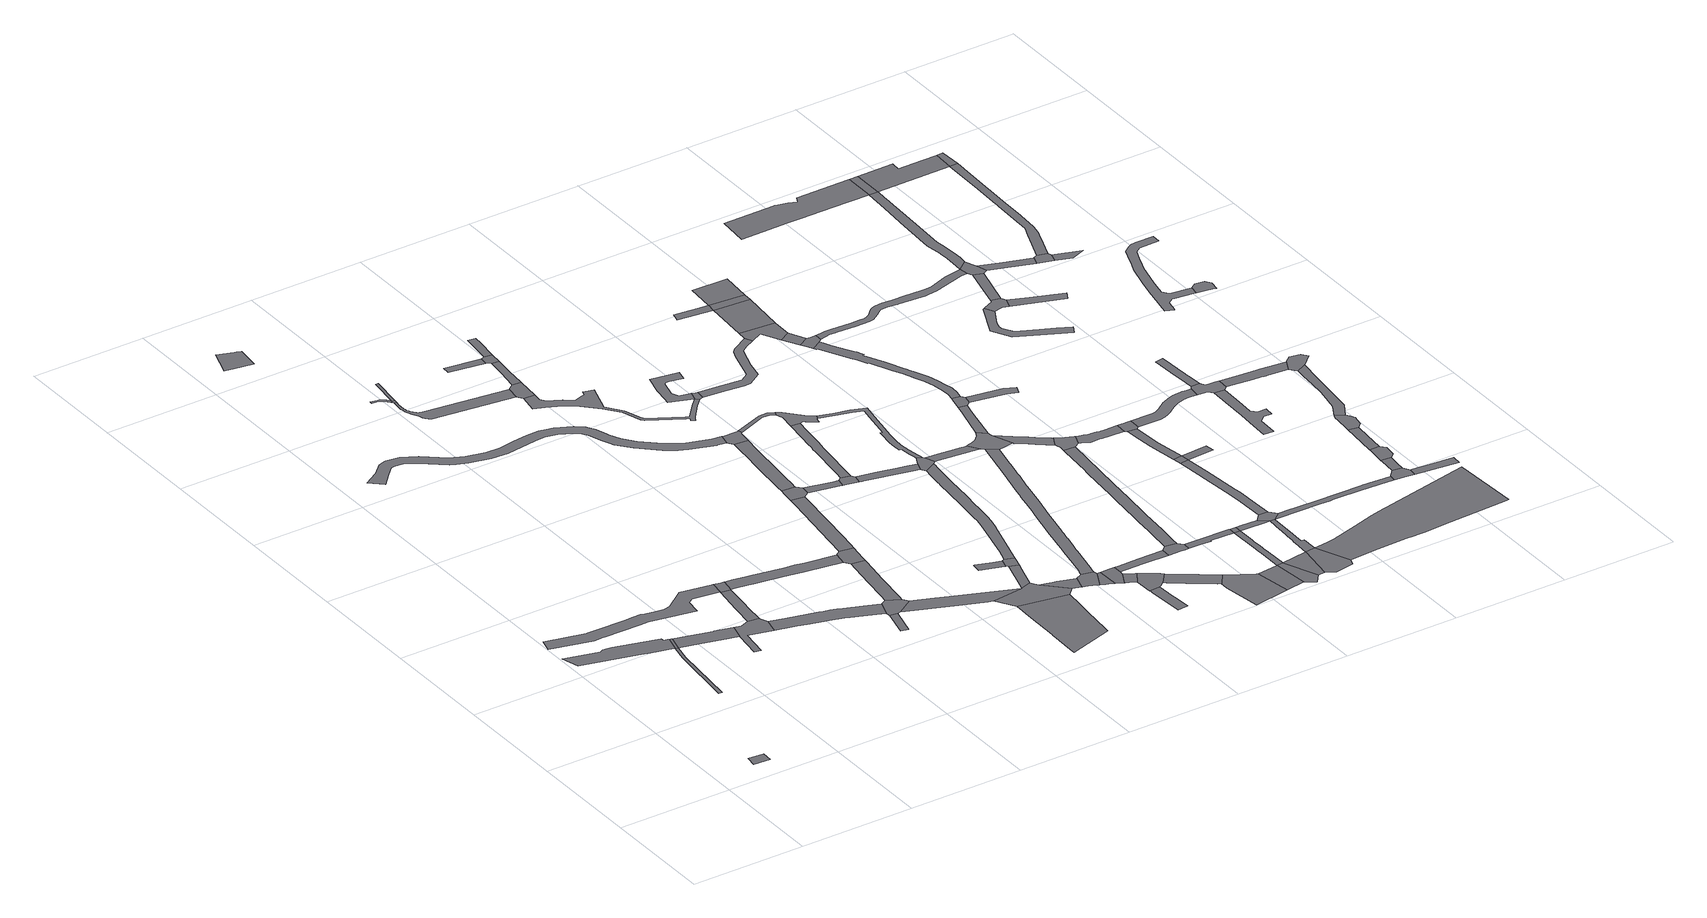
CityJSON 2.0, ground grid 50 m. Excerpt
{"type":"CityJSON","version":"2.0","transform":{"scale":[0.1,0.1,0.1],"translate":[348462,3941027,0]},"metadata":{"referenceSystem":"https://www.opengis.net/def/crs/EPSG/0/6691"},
"CityObjects":{
"road1":{"type":"Road","geometry":[{"type":"MultiSurface","lod":"1","boundaries":[[[0,1,2,3]]]}]},
"road2":{"type":"Road","attributes":{"RoadStructureAttribute.sectionType":"1"},"geometry":[{"type":"MultiSurface","lod":"1","boundaries":[[[4,5,6,7,8,9,10,11,12,13,14,15,16,17,18,19,20]]]}]},
"road3":{"type":"Road","attributes":{"RoadStructureAttribute.sectionType":"1"},"geometry":[{"type":"MultiSurface","lod":"1","boundaries":[[[19,21,22,23,24,25]]]}]},
"road4":{"type":"Road","geometry":[{"type":"MultiSurface","lod":"1","boundaries":[[[19,25,26,27,20]]]}]},
"road5":{"type":"Road","attributes":{"RoadStructureAttribute.sectionType":"1"},"geometry":[{"type":"MultiSurface","lod":"1","boundaries":[[[28,29,30,31,32,33,34,35,36,37,38,39,40,41,42,43,44,45,46,47,48,49,50,51,52,53,54,55,56,57]]]}]},
"road6":{"type":"Road","attributes":{"RoadStructureAttribute.sectionType":"1"},"geometry":[{"type":"MultiSurface","lod":"1","boundaries":[[[58,59,60,61,62,63,64,65,66,67,26,25]]]}]},
"road7":{"type":"Road","geometry":[{"type":"MultiSurface","lod":"1","boundaries":[[[68,69,70,71,62,61,72,73,74,75,76,77]]]}]},
"road8":{"type":"Road","attributes":{"RoadStructureAttribute.sectionType":"1"},"geometry":[{"type":"MultiSurface","lod":"1","boundaries":[[[78,79,80,70,69,81,82,83]]]}]},
"road9":{"type":"Road","geometry":[{"type":"MultiSurface","lod":"1","boundaries":[[[84,85,86,42,41,78,83]]]}]},
"road10":{"type":"Road","attributes":{"RoadStructureAttribute.sectionType":"1"},"geometry":[{"type":"MultiSurface","lod":"1","boundaries":[[[76,87,88,89,90,91,92,93,94,95,96,97,98,99,100,101,102,103,104,105,106,107,108,77]]]}]},
"road11":{"type":"Road","attributes":{"function":"3","RoadStructureAttribute.sectionType":"1"},"geometry":[{"type":"MultiSurface","lod":"1","boundaries":[[[109,110,111,112,113,114,115,116,117,118]]]}]},
"road12":{"type":"Road","geometry":[{"type":"MultiSurface","lod":"1","boundaries":[[[119,120,121,122]]]}]},
"road13":{"type":"Road","geometry":[{"type":"MultiSurface","lod":"1","boundaries":[[[123,124,125,126,127,128,129,130,131,132,133,134,135,136,137,138,139,140,141,142,143,144,145,146,147,148,149]]]}]},
"road14":{"type":"Road","attributes":{"RoadStructureAttribute.sectionType":"1"},"geometry":[{"type":"MultiSurface","lod":"1","boundaries":[[[150,151,152,153,154,155,156,85,84,157,158,159,160,161,162,163,164,165]]]}]},
"road15":{"type":"Road","geometry":[{"type":"MultiSurface","lod":"1","boundaries":[[[148,166,167,168,149]]]}]},
"road16":{"type":"Road","attributes":{"RoadStructureAttribute.sectionType":"1"},"geometry":[{"type":"MultiSurface","lod":"1","boundaries":[[[168,169,170,149]]]}]},
"road17":{"type":"Road","attributes":{"RoadStructureAttribute.sectionType":"1"},"geometry":[{"type":"MultiSurface","lod":"1","boundaries":[[[171,172,173,174,175,176,177,178,179,180,181,182,183,184,185,186,187,188,189,190,191,192,193,194,195,196,197,198,199,200,201,202,203,204,205,206,207,208,209,210,211,212,213,214,215,216,217,218,219,220,221,222,223,224,225,226,227,228,229,230,231,232,233]]]}]},
"road18":{"type":"Road","geometry":[{"type":"MultiSurface","lod":"1","boundaries":[[[100,99,119,122,234,235,236,237]]]}]},
"road19":{"type":"Road","attributes":{"RoadStructureAttribute.sectionType":"1"},"geometry":[{"type":"MultiSurface","lod":"1","boundaries":[[[238,239,240,241,242,243,244,245,246,237,236]]]}]},
"road20":{"type":"Road","attributes":{"RoadStructureAttribute.sectionType":"1"},"geometry":[{"type":"MultiSurface","lod":"1","boundaries":[[[166,247,248,249,250,251,252,253,254,255,256,257,258,259,260,261,262,263,264,265,266,267,268,269,270,271,272,273,274,275,276,277,278,279,280,281,282,283,284,285,286,287,288,289,290,291,292,293,294,295,296,297,298,167]]]}]},
"road21":{"type":"Road","geometry":[{"type":"MultiSurface","lod":"1","boundaries":[[[299,165,164,300,243,242,301,302]]]}]},
"road22":{"type":"Road","attributes":{"RoadStructureAttribute.sectionType":"1"},"geometry":[{"type":"MultiSurface","lod":"1","boundaries":[[[303,304,305,306,235,234,307,308,309,310,311]]]}]},
"road23":{"type":"Road","attributes":{"RoadStructureAttribute.sectionType":"1"},"geometry":[{"type":"MultiSurface","lod":"1","boundaries":[[[312,313,314,315,316,317,318,319,320,299,302]]]}]},
"road24":{"type":"Road","geometry":[{"type":"MultiSurface","lod":"1","boundaries":[[[321,274,273,322,323,324,325,326]]]}]},
"road25":{"type":"Road","geometry":[{"type":"MultiSurface","lod":"1","boundaries":[[[327,328,329,330]]]}]},
"road26":{"type":"Road","attributes":{"RoadStructureAttribute.sectionType":"1"},"geometry":[{"type":"MultiSurface","lod":"1","boundaries":[[[331,332,333,334,335,336,337,338,339,340,341,342,343,344]]]}]},
"road27":{"type":"Road","attributes":{"RoadStructureAttribute.sectionType":"1"},"geometry":[{"type":"MultiSurface","lod":"1","boundaries":[[[345,346,326,325,347,348,349,350]]]}]},
"road28":{"type":"Road","geometry":[{"type":"MultiSurface","lod":"1","boundaries":[[[331,344,351,352,353,354,355,311,310]]]}]},
"road29":{"type":"Road","geometry":[{"type":"MultiSurface","lod":"1","boundaries":[[[356,357,358,316,315,359,360,361]]]}]},
"road30":{"type":"Road","geometry":[{"type":"MultiSurface","lod":"1","boundaries":[[[349,362,363,327,330,364,350]]]}]},
"road31":{"type":"Road","attributes":{"RoadStructureAttribute.sectionType":"1"},"geometry":[{"type":"MultiSurface","lod":"1","boundaries":[[[365,366,367,368,369,370,371]]]}]},
"road32":{"type":"Road","attributes":{"RoadStructureAttribute.sectionType":"1"},"geometry":[{"type":"MultiSurface","lod":"1","boundaries":[[[372,373,374,363,362]]]}]},
"road33":{"type":"Road","attributes":{"RoadStructureAttribute.sectionType":"1"},"geometry":[{"type":"MultiSurface","lod":"1","boundaries":[[[375,376,377,378,379,380,381,382,383,384,385,386,387,388,389,390,323,322,391,392,393,394,395,396,397,398,399,400,401,402,403,404,405,406,407]]]}]},
"road34":{"type":"Road","attributes":{"RoadStructureAttribute.sectionType":"1"},"geometry":[{"type":"MultiSurface","lod":"1","boundaries":[[[355,408,409,410,411,412,311]]]}]},
"road35":{"type":"Road","attributes":{"RoadStructureAttribute.sectionType":"1"},"geometry":[{"type":"MultiSurface","lod":"1","boundaries":[[[413,414,415,416,417,418,419,420,421,422,423,424,425,426,427,356,361]]]}]},
"road36":{"type":"Road","attributes":{"RoadStructureAttribute.sectionType":"1"},"geometry":[{"type":"MultiSurface","lod":"1","boundaries":[[[359,428,429,430,431,360]]]}]},
"road37":{"type":"Road","attributes":{"RoadStructureAttribute.sectionType":"1"},"geometry":[{"type":"MultiSurface","lod":"1","boundaries":[[[352,432,433,434,435,436,437,353]]]}]},
"road38":{"type":"Road","geometry":[{"type":"MultiSurface","lod":"1","boundaries":[[[409,438,439,440,371,370,441,410]]]}]},
"road39":{"type":"Road","geometry":[{"type":"MultiSurface","lod":"1","boundaries":[[[421,420,442,443,444,445,446,447,171,233]]]}]},
"road40":{"type":"Road","geometry":[{"type":"MultiSurface","lod":"1","boundaries":[[[448,449,450,430,429,451,452,453]]]}]},
"road41":{"type":"Road","geometry":[{"type":"MultiSurface","lod":"1","boundaries":[[[454,455,456,433,432,457,458,459,460,461,462]]]}]},
"road42":{"type":"Road","attributes":{"RoadStructureAttribute.sectionType":"1"},"geometry":[{"type":"MultiSurface","lod":"1","boundaries":[[[463,454,462,464,465,466,467,468]]]}]},
"road43":{"type":"Road","attributes":{"RoadStructureAttribute.sectionType":"1"},"geometry":[{"type":"MultiSurface","lod":"1","boundaries":[[[469,470,471,472,473,474,475,476,477,478,450,449,479,480,481,482,483,484]]]}]},
"road44":{"type":"Road","attributes":{"RoadStructureAttribute.sectionType":"1"},"geometry":[{"type":"MultiSurface","lod":"1","boundaries":[[[485,486,487,488,463,468,489,490]]]}]},
"road45":{"type":"Road","attributes":{"RoadStructureAttribute.sectionType":"1"},"geometry":[{"type":"MultiSurface","lod":"1","boundaries":[[[491,492,493,494,495,496,497,498,499,500,501]]]}]},
"road46":{"type":"Road","attributes":{"RoadStructureAttribute.sectionType":"1"},"geometry":[{"type":"MultiSurface","lod":"1","boundaries":[[[502,503,504,505,506,507,508,509,510,511,512,513,407]]]}]},
"road47":{"type":"Road","attributes":{"RoadStructureAttribute.sectionType":"1"},"geometry":[{"type":"MultiSurface","lod":"1","boundaries":[[[514,515,444,443,516,517,518,519]]]}]},
"road48":{"type":"Road","attributes":{"RoadStructureAttribute.sectionType":"1"},"geometry":[{"type":"MultiSurface","lod":"1","boundaries":[[[520,521,522,523,524,525,526,527,528,529,530,531,440,439,532,533,534,535,536,537,538,539,540,541,542,543,544,545]]]}]},
"road49":{"type":"Road","geometry":[{"type":"MultiSurface","lod":"1","boundaries":[[[406,546,547,548,549,502,407]]]}]},
"road50":{"type":"Road","attributes":{"RoadStructureAttribute.sectionType":"1"},"geometry":[{"type":"MultiSurface","lod":"1","boundaries":[[[489,550,551,552,553,554,555,490]]]}]},
"road51":{"type":"Road","attributes":{"RoadStructureAttribute.sectionType":"1"},"geometry":[{"type":"MultiSurface","lod":"1","boundaries":[[[556,557,558,559,448,453,560,561,562,563,564,565,566]]]}]},
"road52":{"type":"Road","geometry":[{"type":"MultiSurface","lod":"1","boundaries":[[[567,568,569,570,571,572,573,553,552,491,501]]]}]},
"road53":{"type":"Road","geometry":[{"type":"MultiSurface","lod":"1","boundaries":[[[518,574,469,484,575,576,577,578,579,580,581,582,583,584,585,519]]]}]},
"road54":{"type":"Road","attributes":{"RoadStructureAttribute.sectionType":"1"},"geometry":[{"type":"MultiSurface","lod":"1","boundaries":[[[586,587,486,485,588,589,590,591]]]}]},
"road55":{"type":"Road","attributes":{"RoadStructureAttribute.sectionType":"1"},"geometry":[{"type":"MultiSurface","lod":"1","boundaries":[[[592,593,594,595,596,597,598,599,600,601,602,603,604,605,606,607,608,609,610,611,569,568]]]}]},
"road56":{"type":"Road","geometry":[{"type":"MultiSurface","lod":"1","boundaries":[[[544,612,613,614,615,566,565,545]]]}]},
"road57":{"type":"Road","attributes":{"RoadStructureAttribute.sectionType":"1"},"geometry":[{"type":"MultiSurface","lod":"1","boundaries":[[[455,616,617,618,619,620,621,622,623,624,625,626,627,628,629,630,631,632,633,634,635,636,637,638,639,640,641,642,643,644,645,646,647,648,649,650,651,652,653,654,655,456]]]}]},
"road58":{"type":"Road","attributes":{"RoadStructureAttribute.sectionType":"1"},"geometry":[{"type":"MultiSurface","lod":"1","boundaries":[[[614,656,657,658,659,660,661,662,663,664,665,666,582,581,667,668,669,670,671,672,673,674,675,676,677,678,679,680,681,682,615]]]}]},
"road59":{"type":"Road","attributes":{"RoadStructureAttribute.sectionType":"1"},"geometry":[{"type":"MultiSurface","lod":"1","boundaries":[[[547,683,684,685,686,687,688,689,690,691,692,693,694,695,696,697,698,548]]]}]},
"road60":{"type":"Road","geometry":[{"type":"MultiSurface","lod":"1","boundaries":[[[699,700,701,702,703,704,705,706,707,708,603,602,709]]]}]},
"road61":{"type":"Road","geometry":[{"type":"MultiSurface","lod":"1","boundaries":[[[710,711,591,590,712,713,714,715]]]}]},
"road62":{"type":"Road","attributes":{"RoadStructureAttribute.sectionType":"1"},"geometry":[{"type":"MultiSurface","lod":"1","boundaries":[[[716,717,718,719,720,613,612,721,722]]]}]},
"road63":{"type":"Road","attributes":{"RoadStructureAttribute.sectionType":"1"},"geometry":[{"type":"MultiSurface","lod":"1","boundaries":[[[723,702,701,724]]]}]},
"road64":{"type":"Road","attributes":{"RoadStructureAttribute.sectionType":"1"},"geometry":[{"type":"MultiSurface","lod":"1","boundaries":[[[714,725,726,727,728,729,730,731,715]]]}]},
"road65":{"type":"Road","geometry":[{"type":"MultiSurface","lod":"1","boundaries":[[[732,733,734,735,736,737,738,739,740,741,716,722,640,639,742,743]]]}]},
"road66":{"type":"Road","attributes":{"RoadStructureAttribute.sectionType":"1"},"geometry":[{"type":"MultiSurface","lod":"1","boundaries":[[[744,745,746,747,748,749,750,751,752,753,754,755,756,757,758,759,760,761,762,763,764,765,766,767,768,769,770,771,772,773,711,710]]]}]},
"road67":{"type":"Road","geometry":[{"type":"MultiSurface","lod":"1","boundaries":[[[723,724,774,775,776]]]}]},
"road68":{"type":"Road","attributes":{"RoadStructureAttribute.sectionType":"1"},"geometry":[{"type":"MultiSurface","lod":"1","boundaries":[[[777,778,779,780]]]}]},
"road69":{"type":"Road","attributes":{"RoadStructureAttribute.sectionType":"1"},"geometry":[{"type":"MultiSurface","lod":"1","boundaries":[[[776,781,782,783,784,785,786,787,788,789,790,791,792,793,723]]]}]},
"road70":{"type":"Road","attributes":{"RoadStructureAttribute.sectionType":"1"},"geometry":[{"type":"MultiSurface","lod":"1","boundaries":[[[776,775,794,795]]]}]},
"road71":{"type":"Road","geometry":[{"type":"MultiSurface","lod":"1","boundaries":[[[691,690,796,797,798,799,800]]]}]},
"road72":{"type":"Road","attributes":{"RoadStructureAttribute.sectionType":"1"},"geometry":[{"type":"MultiSurface","lod":"1","boundaries":[[[801,802,734,733,803,804,805]]]}]},
"road73":{"type":"Road","geometry":[{"type":"MultiSurface","lod":"1","boundaries":[[[729,728,790,789,806]]]}]},
"road74":{"type":"Road","attributes":{"RoadStructureAttribute.sectionType":"1"},"geometry":[{"type":"MultiSurface","lod":"1","boundaries":[[[807,808,809,810,811,812,732,743,813,814,815,816,817,818,819,820,821]]]}]},
"road75":{"type":"Road","attributes":{"RoadStructureAttribute.sectionType":"1"},"geometry":[{"type":"MultiSurface","lod":"1","boundaries":[[[798,797,822,823]]]}]},
"road76":{"type":"Road","attributes":{"RoadStructureAttribute.sectionType":"1"},"geometry":[{"type":"MultiSurface","lod":"1","boundaries":[[[824,800,799,825]]]}]},
"road77":{"type":"Road","geometry":[{"type":"MultiSurface","lod":"1","boundaries":[[[822,826,827,828,829,830,831,823]]]}]},
"road78":{"type":"Road","geometry":[{"type":"MultiSurface","lod":"1","boundaries":[[[794,832,833,834,835,795]]]}]},
"road79":{"type":"Road","attributes":{"RoadStructureAttribute.sectionType":"1"},"geometry":[{"type":"MultiSurface","lod":"1","boundaries":[[[836,837,838,839,840,841,842,843,844,845,846,847,848,849,850,851,852,853,854,855,856,857,858,859,860,861,828,827,862,863,864,865,866,867,868,869,870,871,872,873,874,875,876,877,878]]]}]},
"road80":{"type":"Road","geometry":[{"type":"MultiSurface","lod":"1","boundaries":[[[804,879,880,836,878,881,882,805]]]}]},
"road81":{"type":"Road","geometry":[{"type":"MultiSurface","lod":"1","boundaries":[[[883,780,779,824,825]]]}]},
"road82":{"type":"Road","attributes":{"RoadStructureAttribute.sectionType":"1"},"geometry":[{"type":"MultiSurface","lod":"1","boundaries":[[[789,884,885,886,887,888,806]]]}]},
"road83":{"type":"Road","geometry":[{"type":"MultiSurface","lod":"1","boundaries":[[[820,889,890,755,754,891,892,893,894,895,896,897,898,821]]]}]},
"road84":{"type":"Road","attributes":{"RoadStructureAttribute.sectionType":"1"},"geometry":[{"type":"MultiSurface","lod":"1","boundaries":[[[883,899,900,780]]]}]},
"road85":{"type":"Road","attributes":{"RoadStructureAttribute.sectionType":"1"},"geometry":[{"type":"MultiSurface","lod":"1","boundaries":[[[886,901,902,903,904,905,906,795,835,907,908,909,910]]]}]},
"road86":{"type":"Road","geometry":[{"type":"MultiSurface","lod":"1","boundaries":[[[911,912,913,887,886,910]]]}]},
"road87":{"type":"Road","attributes":{"RoadStructureAttribute.sectionType":"1"},"geometry":[{"type":"MultiSurface","lod":"1","boundaries":[[[879,914,915,916,917,880]]]}]},
"road88":{"type":"Road","attributes":{"RoadStructureAttribute.sectionType":"1"},"geometry":[{"type":"MultiSurface","lod":"1","boundaries":[[[918,919,920,921,922,923,924,925,926,892,891,927,928,929,930,931,932,933,934]]]}]},
"road89":{"type":"Road","attributes":{"RoadStructureAttribute.sectionType":"1"},"geometry":[{"type":"MultiSurface","lod":"1","boundaries":[[[935,936,937,938,939,940,941,913,912,942,943,944,945,946]]]}]},
"road90":{"type":"Road","geometry":[{"type":"MultiSurface","lod":"1","boundaries":[[[947,948,935,946]]]}]},
"road91":{"type":"Road","attributes":{"RoadStructureAttribute.sectionType":"1"},"geometry":[{"type":"MultiSurface","lod":"1","boundaries":[[[949,950,951,952,953,948,947]]]}]},
"road92":{"type":"Road","geometry":[{"type":"MultiSurface","lod":"1","boundaries":[[[933,951,950,954,955,956,957,958,934]]]}]},
"road93":{"type":"Road","geometry":[{"type":"MultiSurface","lod":"1","boundaries":[[[959,960,947,946]]]}]},
"road94":{"type":"Road","attributes":{"RoadStructureAttribute.sectionType":"1"},"geometry":[{"type":"MultiSurface","lod":"1","boundaries":[[[961,962,963,964,965,966,967,968,969,970,971,972,973,974,975,976,977,978,979,911,910]]]}]},
"road95":{"type":"Road","attributes":{"RoadStructureAttribute.sectionType":"1"},"geometry":[{"type":"MultiSurface","lod":"1","boundaries":[[[980,981,982,983,984,985,986,987,988,989,990,991,992,993,994,995,996,997,998,999,1000,1001,1002,1003,1004,830,829,1005,1006,1007,1008,1009,1010,1011,1012,1013,1014,1015,1016,1017,1018,1019,1020,1021,1022,1023,1024,1025,1026,1027]]]}]},
"road96":{"type":"Road","attributes":{"RoadStructureAttribute.sectionType":"1"},"geometry":[{"type":"MultiSurface","lod":"1","boundaries":[[[1028,1029,1030,1031,1032,1033,1034,1035,1036,1037,1038,1039,1040,1041,1042,1043,835,834]]]}]},
"road97":{"type":"Road","attributes":{"RoadStructureAttribute.sectionType":"1"},"geometry":[{"type":"MultiSurface","lod":"1","boundaries":[[[1044,1045,1046,1047,1048,1049,1050,1051,1052,1053,1054,1055,1056,1057,1058,1059,1060,1061,1062,1063,1064,1065,1066,955,954,1067,1068,1069,1070,1071,1072,1073,1074,1075,1076,1077,1078,1079,1080,1081,1082,1083,1084,1085,1086]]]}]},
"road98":{"type":"Road","attributes":{"RoadStructureAttribute.sectionType":"1"},"geometry":[{"type":"MultiSurface","lod":"1","boundaries":[[[1087,1088,1089,1090,1091,1092,1093,1094,1095,1096,1097,1098,1099,1100,1101]]]}]},
"road99":{"type":"Road","geometry":[{"type":"MultiSurface","lod":"1","boundaries":[[[1102,1103,1104,1105,1101,1100,1106,1107,1108]]]}]},
"road100":{"type":"Road","geometry":[{"type":"MultiSurface","lod":"1","boundaries":[[[1109,1110,1111,1112,1113,1114,1115,1116,1117,1118,1119,1120,1121,1122,1123,1124,1125,1126]]]}]},
"road101":{"type":"Road","geometry":[{"type":"MultiSurface","lod":"1","boundaries":[[[1127,1128,972,971,1129,1130,1131,1132,1133]]]}]},
"road102":{"type":"Road","geometry":[{"type":"MultiSurface","lod":"1","boundaries":[[[1134,1044,1086,1135,1126,1125,1136,1137,1138,1139,1140,1141,1142]]]}]},
"road103":{"type":"Road","attributes":{"RoadStructureAttribute.sectionType":"1"},"geometry":[{"type":"MultiSurface","lod":"1","boundaries":[[[1143,1144,1145,1146,1147,1148,1127,1133]]]}]},
"road104":{"type":"Road","geometry":[{"type":"MultiSurface","lod":"1","boundaries":[[[1149,1150,1151,1152,1153,1154,1134,1142]]]}]},
"road105":{"type":"Road","attributes":{"RoadStructureAttribute.sectionType":"1"},"geometry":[{"type":"MultiSurface","lod":"1","boundaries":[[[1155,1156,1157,1158,1159,1160,1161,1162,1163,1164,1165,1166,1167,1168,1169,1170,1171,1172]]]}]},
"road106":{"type":"Road","attributes":{"RoadStructureAttribute.sectionType":"1"},"geometry":[{"type":"MultiSurface","lod":"1","boundaries":[[[1102,1173,1174,1175,1103]]]}]},
"road107":{"type":"Road","geometry":[{"type":"MultiSurface","lod":"1","boundaries":[[[1176,1177,1146,1145,1178,1179,1180]]]}]},
"road108":{"type":"Road","attributes":{"RoadStructureAttribute.sectionType":"1"},"geometry":[{"type":"MultiSurface","lod":"1","boundaries":[[[1181,1182,1176,1180,1183,1184]]]}]},
"road109":{"type":"Road","attributes":{"RoadStructureAttribute.sectionType":"1"},"geometry":[{"type":"MultiSurface","lod":"1","boundaries":[[[1107,1185,1186,1187,1188,1189,1108]]]}]},
"road110":{"type":"Road","attributes":{"RoadStructureAttribute.sectionType":"1"},"geometry":[{"type":"MultiSurface","lod":"1","boundaries":[[[1131,1190,1191,1192,1193,1132]]]}]},
"road111":{"type":"Road","geometry":[{"type":"MultiSurface","lod":"1","boundaries":[[[1194,980,1027,1174,1173,1195,1196]]]}]},
"road112":{"type":"Road","geometry":[{"type":"MultiSurface","lod":"1","boundaries":[[[1197,1198,1199,1200,1201,1202,1203,1204,1205,1181,1184]]]}]},
"road113":{"type":"Road","attributes":{"RoadStructureAttribute.sectionType":"1"},"geometry":[{"type":"MultiSurface","lod":"1","boundaries":[[[1206,1207,1208,1209,1210,1211,1212,1213,1214,1215,1216,1217,1218,1219,1137,1136]]]}]},
"road114":{"type":"Road","attributes":{"RoadStructureAttribute.sectionType":"1"},"geometry":[{"type":"MultiSurface","lod":"1","boundaries":[[[1220,1221,1222,1223,1224,1225,1226,1227,1228,1229,1230,980,1194,1231,1232,1233,1234,1235,1236,1237,1238,1239,1240,1172]]]}]},
"road115":{"type":"Road","attributes":{"RoadStructureAttribute.sectionType":"1"},"geometry":[{"type":"MultiSurface","lod":"1","boundaries":[[[1195,1241,1242,1243,1244,1196]]]}]},
"road116":{"type":"Road","attributes":{"RoadStructureAttribute.sectionType":"1"},"geometry":[{"type":"MultiSurface","lod":"1","boundaries":[[[1245,1246,1247,1248,1249,1250,1251,1201,1200,1252,1253,1254,1255]]]}]},
"road117":{"type":"Road","geometry":[{"type":"MultiSurface","lod":"1","boundaries":[[[1155,1172,1240,1256,1257]]]}]},
"road118":{"type":"Road","geometry":[{"type":"MultiSurface","lod":"1","boundaries":[[[1258,1259,1260,1261,1243,1242]]]}]},
"road119":{"type":"Road","geometry":[{"type":"MultiSurface","lod":"1","boundaries":[[[1213,1245,1255,1262,1263,1264,1214]]]}]},
"road120":{"type":"Road","attributes":{"RoadStructureAttribute.sectionType":"1"},"geometry":[{"type":"MultiSurface","lod":"1","boundaries":[[[1258,1265,1266,1259]]]}]},
"road121":{"type":"Road","attributes":{"RoadStructureAttribute.sectionType":"1"},"geometry":[{"type":"MultiSurface","lod":"1","boundaries":[[[1267,1268,1269,1270,1257,1256,1271]]]}]},
"road122":{"type":"Road","attributes":{"RoadStructureAttribute.sectionType":"1"},"geometry":[{"type":"MultiSurface","lod":"1","boundaries":[[[1272,1273,1274,1275,1276,1277,1278,1279,1261,1260,1280,1281,1282,1283,1284,1285,1286,1287,1288,1289,1271]]]}]},
"road123":{"type":"Road","attributes":{"RoadStructureAttribute.sectionType":"1"},"geometry":[{"type":"MultiSurface","lod":"1","boundaries":[[[1290,1291,1292,1293,1294,1295,1296,1297,1298,1299,1300,1301,1302,1303,1304,1305,1306,1307,1308,1309,1310,1311,1312,1313,1314,1315,1316,1317,1318,1319,1320,1321,1322,1323,1324,1325]]]}]},
"road124":{"type":"Road","geometry":[{"type":"MultiSurface","lod":"1","boundaries":[[[1326,1290,1325,1327,1328,1329,1330,1331,1332]]]}]},
"road125":{"type":"Road","geometry":[{"type":"MultiSurface","lod":"1","boundaries":[[[1271,1289,1333,1334,1335,1336,1267]]]}]}
},
"vertices":[
[254,97,0],[257,145,0],[188,150,0],[181,102,0],
[422,1046,0],[406,1050,0],[406,1064,0],[382,1071,0],[214,1115,0],[191,1121,0],[175,1123,0],[160,1114,0],[9,1153,0],[31,1075,0],[148,1045,0],[278,1011,0],[314,1002,0],[335,996,0],[385,983,0],[410,976,0],[428,1044,0],
[394,901,0],[362,608,0],[377,608,0],[406,898,0],[422,973,0],
[440,1041,0],[436,1042,0],
[185,1196,0],[227,1195,0],[235,1195,0],[396,1195,0],[415,1195,0],[423,1195,0],[434,1195,0],[488,1184,0],[632,1157,0],[633,1165,0],[643,1226,0],[668,1243,0],[776,1226,0],[784,1225,0],[793,1284,0],[786,1285,0],[652,1307,0],[564,1243,0],[535,1237,0],[502,1243,0],[447,1254,0],[443,1255,0],[440,1255,0],[407,1255,0],[367,1255,0],[238,1255,0],[197,1256,0],[192,1256,0],[19,1297,0],[4,1239,0],
[505,952,0],[525,947,0],[590,930,0],[663,911,0],[681,978,0],[625,993,0],[604,999,0],[602,999,0],[547,1013,0],[502,1025,0],
[798,974,0],[798,979,0],[749,985,0],[712,970,0],[663,907,0],[646,787,0],[673,780,0],[692,903,0],[797,876,0],[814,944,0],
[783,1220,0],[764,1088,0],[762,1076,0],[808,1069,0],[812,1098,0],[825,1214,0],
[828,1217,0],[837,1277,0],[825,1279,0],
[867,858,0],[887,853,0],[927,842,0],[992,825,0],[1012,820,0],[1036,813,0],[1048,809,0],[1059,805,0],[1081,797,0],[1087,794,0],[1091,793,0],[1153,768,0],[1220,741,0],[1245,807,0],[1179,833,0],[1105,863,0],[1083,871,0],[1070,876,0],[1058,880,0],[1031,887,0],[1015,892,0],[882,926,0],
[124,3627,0],[142,3624,0],[197,3615,0],[247,3605,0],[249,3626,0],[257,3684,0],[260,3710,0],[241,3716,0],[234,3718,0],[162,3742,0],
[1224,722,0],[1194,601,0],[1226,594,0],[1257,716,0],
[528,3089,0],[526,3093,0],[523,3097,0],[519,3101,0],[516,3105,0],[512,3108,0],[508,3112,0],[503,3114,0],[499,3117,0],[494,3119,0],[489,3121,0],[459,3127,0],[457,3117,0],[487,3111,0],[490,3110,0],[494,3108,0],[498,3106,0],[502,3103,0],[506,3101,0],[509,3098,0],[512,3095,0],[515,3091,0],[517,3088,0],[520,3084,0],[522,3079,0],[523,3078,0],[531,3084,0],
[1172,1222,0],[1130,1229,0],[1086,1236,0],[949,1258,0],[932,1261,0],[869,1272,0],[839,1277,0],[859,1212,0],[921,1202,0],[923,1202,0],[981,1193,0],[1076,1177,0],[1124,1169,0],[1140,1167,0],[1293,1142,0],[1303,1201,0],
[529,3069,0],[539,3068,0],[541,3083,0],
[558,3222,0],[548,3223,0],
[1427,2168,0],[1419,2170,0],[1387,2174,0],[1302,2201,0],[1288,2206,0],[1254,2224,0],[1214,2249,0],[1138,2319,0],[1098,2371,0],[1077,2419,0],[1072,2434,0],[1058,2479,0],[1039,2510,0],[1036,2516,0],[999,2544,0],[933,2578,0],[930,2578,0],[903,2584,0],[871,2591,0],[816,2590,0],[753,2582,0],[681,2571,0],[617,2573,0],[537,2593,0],[477,2619,0],[387,2691,0],[324,2727,0],[266,2735,0],[254,2732,0],[228,2724,0],[182,2680,0],[179,2679,0],[116,2639,0],[168,2591,0],[218,2645,0],[254,2680,0],[269,2684,0],[277,2683,0],[307,2679,0],[358,2650,0],[451,2575,0],[473,2564,0],[518,2546,0],[610,2524,0],[683,2521,0],[820,2540,0],[866,2541,0],[916,2530,0],[972,2501,0],[998,2482,0],[1012,2458,0],[1018,2440,0],[1030,2402,0],[1043,2371,0],[1053,2347,0],[1101,2285,0],[1183,2209,0],[1229,2180,0],[1233,2177,0],[1268,2159,0],[1376,2125,0],[1378,2125,0],[1416,2118,0],
[1272,720,0],[1343,767,0],[1327,793,0],[1271,822,0],
[1331,814,0],[1351,960,0],[1364,1048,0],[1370,1094,0],[1372,1108,0],[1313,1117,0],[1308,1081,0],[1292,968,0],[1276,858,0],
[527,3050,0],[525,3018,0],[526,3010,0],[528,3002,0],[529,2993,0],[531,2985,0],[533,2981,0],[534,2977,0],[537,2969,0],[540,2961,0],[543,2954,0],[547,2946,0],[551,2939,0],[555,2932,0],[556,2927,0],[558,2923,0],[560,2919,0],[562,2915,0],[564,2911,0],[567,2907,0],[570,2904,0],[573,2900,0],[576,2897,0],[580,2895,0],[584,2892,0],[625,2887,0],[941,2847,0],[948,2907,0],[591,2952,0],[589,2952,0],[586,2952,0],[583,2953,0],[580,2953,0],[578,2954,0],[575,2955,0],[573,2956,0],[570,2957,0],[568,2958,0],[565,2959,0],[563,2961,0],[559,2965,0],[555,2969,0],[551,2974,0],[547,2978,0],[544,2984,0],[542,2989,0],[540,2994,0],[538,3000,0],[537,3006,0],[535,3012,0],[535,3018,0],[537,3049,0],
[1327,1219,0],[1296,1142,0],[1375,1130,0],[1387,1210,0],
[1736,611,0],[1652,643,0],[1507,702,0],[1438,729,0],[1290,713,0],[1483,636,0],[1590,594,0],[1610,587,0],[1751,605,0],
[1388,1217,0],[1389,1224,0],[1415,1423,0],[1442,1625,0],[1382,1633,0],[1375,1578,0],[1369,1533,0],[1356,1432,0],[1349,1381,0],
[949,2907,0],[959,2823,0],[1006,2819,0],[1006,2820,0],[1015,2925,0],[976,2928,0],
[986,3153,0],[829,3176,0],[825,3141,0],[980,3116,0],
[1662,503,0],[1661,442,0],[1660,405,0],[1657,258,0],[1657,253,0],[1657,248,0],[1655,130,0],[1654,103,0],[1849,163,0],[1849,171,0],[1858,270,0],[1861,301,0],[1870,387,0],[1878,467,0],
[989,3017,0],[985,2987,0],[1020,2984,0],[1022,3010,0],[1032,3101,0],[1000,3104,0],
[1908,495,0],[1911,498,0],[1820,587,0],[1819,591,0],[1799,622,0],
[1393,1710,0],[1392,1709,0],[1389,1685,0],[1467,1642,0],[1470,1682,0],[1452,1706,0],
[1038,3155,0],[1003,3158,0],[994,3114,0],
[1767,824,0],[1699,846,0],[1695,847,0],[1689,805,0],[1789,773,0],[1791,773,0],[1803,813,0],
[1049,3255,0],[1052,3288,0],[1018,3294,0],
[1459,2419,0],[1408,2358,0],[1394,2366,0],[1258,2443,0],[1252,2449,0],[1249,2457,0],[1225,2533,0],[1175,2598,0],[1216,2725,0],[1172,2737,0],[1163,2715,0],[1147,2710,0],[1112,2701,0],[1075,2731,0],[1017,2760,0],[1003,2784,0],[944,2740,0],[989,2723,0],[1051,2693,0],[1102,2652,0],[1163,2589,0],[1212,2526,0],[1238,2441,0],[1249,2431,0],[1387,2353,0],[1400,2345,0],[1394,2331,0],[1412,2323,0],[1418,2336,0],[1423,2345,0],[1474,2406,0],[1509,2440,0],[1495,2454,0],
[1822,696,0],[1839,753,0],[1800,765,0],[1797,755,0],[1761,633,0],
[1452,1714,0],[1453,1721,0],[1461,1795,0],[1469,1867,0],[1474,1919,0],[1477,1942,0],[1485,2015,0],[1494,2087,0],[1434,2094,0],[1431,2070,0],[1418,1956,0],[1417,1949,0],[1413,1914,0],[1394,1727,0],[1394,1726,0],
[1596,1616,0],[1609,1613,0],[1616,1651,0],[1593,1656,0],
[1947,487,0],[1967,549,0],[1930,561,0],[1889,572,0],[1874,576,0],[1850,581,0],
[1848,783,0],[1855,806,0],[1815,817,0],[1797,771,0],
[1501,2147,0],[1508,2150,0],[1502,2166,0],[1497,2165,0],[1478,2167,0],[1439,2165,0],
[1683,1637,0],[1672,1654,0],[1633,1663,0],[1625,1610,0],[1645,1605,0],[1675,1598,0],
[2049,535,0],[2045,551,0],[1996,562,0],[1951,485,0],[1961,482,0],[1982,474,0],[1988,471,0],[2000,466,0],[2013,461,0],
[2066,535,0],[2017,460,0],[2034,451,0],[2045,447,0],[2060,440,0],[2067,436,0],
[1688,2087,0],[1676,1998,0],[1675,1988,0],[1669,1941,0],[1665,1910,0],[1662,1893,0],[1660,1875,0],[1656,1841,0],[1644,1749,0],[1637,1698,0],[1700,1871,0],[1701,1879,0],[1705,1906,0],[1707,1921,0],[1721,2030,0],[1728,2082,0],
[2130,495,0],[2131,536,0],[2102,536,0],[2098,536,0],[2098,420,0],[2128,478,0],
[2146,317,0],[2146,315,0],[2147,306,0],[2147,301,0],[2150,253,0],[2154,189,0],[2157,140,0],[2203,143,0],[2199,213,0],[2197,243,0],[2192,319,0],
[1506,2495,0],[1459,2508,0],[1445,2539,0],[1462,2611,0],[1473,2617,0],[1488,2616,0],[1546,2604,0],[1555,2648,0],[1434,2669,0],[1410,2583,0],[1400,2519,0],[1396,2492,0],
[1668,2215,0],[1630,2216,0],[1633,2197,0],[1663,2197,0],[1685,2184,0],[1694,2200,0],
[1933,1519,0],[1928,1495,0],[1921,1429,0],[1920,1415,0],[1919,1412,0],[1903,1250,0],[1893,1152,0],[1890,1128,0],[1889,1117,0],[1885,1094,0],[1875,1046,0],[1833,875,0],[1872,864,0],[1920,1032,0],[1921,1035,0],[1931,1084,0],[1937,1112,0],[1946,1193,0],[1948,1213,0],[1956,1284,0],[1969,1407,0],[1978,1489,0],[1981,1518,0],[1983,1540,0],[1984,1550,0],[1934,1524,0],
[1511,2442,0],[1528,2448,0],[1533,2489,0],[1525,2490,0],
[2102,418,0],[2130,406,0],[2142,397,0],[2175,450,0],[2173,452,0],[2151,465,0],
[1881,1596,0],[1855,1601,0],[1794,1615,0],[1764,1621,0],[1687,1596,0],[1692,1595,0],[1753,1582,0],[1811,1570,0],[1892,1552,0],[1919,1547,0],[1933,1584,0],
[2201,325,0],[2221,339,0],[2261,391,0],[2250,399,0],[2229,415,0],[2210,428,0],[2192,440,0],
[1697,2155,0],[1747,2088,0],[1753,2080,0],[1755,2077,0],[1772,2066,0],[1796,2051,0],[1800,2075,0],[1804,2074,0],[1809,2092,0],[1803,2096,0],[1784,2109,0],[1714,2187,0],
[2241,536,0],[2153,535,0],[2154,495,0],[2241,496,0],[2351,494,0],[2352,534,0],
[2232,331,0],[2259,311,0],[2292,285,0],[2320,265,0],[2324,263,0],[2339,252,0],[2349,245,0],[2358,238,0],[2390,216,0],[2399,210,0],[2403,207,0],[2440,261,0],[2438,262,0],[2430,268,0],[2404,285,0],[2400,288,0],[2376,305,0],[2367,312,0],[2333,336,0],[2318,348,0],
[1999,1564,0],[1981,1606,0],[1974,1608,0],[1954,1624,0],
[2047,563,0],[2054,588,0],[2080,714,0],[2083,728,0],[2090,761,0],[2100,810,0],[2100,811,0],[2109,850,0],[2111,863,0],[2113,870,0],[2133,964,0],[2145,1018,0],[2147,1029,0],[2162,1096,0],[2183,1195,0],[2186,1209,0],[2187,1214,0],[2189,1223,0],[2205,1293,0],[2209,1314,0],[2211,1321,0],[2224,1383,0],[2227,1397,0],[2250,1498,0],[2205,1528,0],[2162,1332,0],[2156,1304,0],[2134,1206,0],[2128,1179,0],[2128,1178,0],[2124,1160,0],[2110,1093,0],[2099,1040,0],[2097,1035,0],[2062,874,0],[2036,748,0],[2034,739,0],[2004,589,0],[2001,582,0],[1998,573,0],
[1963,1690,0],[1961,1713,0],[1958,1741,0],[1960,1775,0],[1965,1819,0],[1966,1821,0],[1996,1990,0],[2004,2032,0],[1941,2057,0],[1875,2073,0],[1810,2092,0],[1871,2055,0],[1938,2038,0],[1983,2022,0],[1973,1969,0],[1957,1877,0],[1952,1852,0],[1943,1853,0],[1938,1823,0],[1937,1819,0],[1934,1797,0],[1931,1771,0],[1931,1737,0],[1932,1708,0],[1942,1707,0],[1948,1660,0],[1951,1643,0],
[1633,2436,0],[1706,2429,0],[1735,2430,0],[1797,2469,0],[1814,2544,0],[1846,2644,0],[1877,2665,0],[1916,2685,0],[1901,2716,0],[1831,2678,0],[1828,2676,0],[1812,2660,0],[1797,2622,0],[1760,2492,0],[1725,2470,0],[1615,2481,0],
[2427,4,0],[2569,27,0],[2583,29,0],[2558,189,0],[2552,192,0],[2537,201,0],[2535,202,0],[2526,207,0],[2499,223,0],[2474,239,0],[2401,171,0],
[2424,548,0],[2374,555,0],[2408,493,0],[2427,492,0],[2443,492,0],[2444,526,0],
[2162,1591,0],[2150,1590,0],[2141,1591,0],[2086,1596,0],[2039,1600,0],[2184,1545,0],[2193,1544,0],
[2654,202,0],[2668,43,0],
[2497,490,0],[2544,488,0],[2544,494,0],[2650,490,0],[2651,522,0],[2647,522,0],[2507,525,0],
[2285,1602,0],[2281,1620,0],[2247,1653,0],[2235,1631,0],[2230,1624,0],[2222,1616,0],[2210,1606,0],[2191,1599,0],[2174,1593,0],[2168,1592,0],[2272,1501,0],[2319,1509,0],
[2428,584,0],[2435,653,0],[2436,664,0],[2448,792,0],[2454,853,0],[2457,888,0],[2457,892,0],[2461,933,0],[2472,1050,0],[2491,1256,0],[2500,1353,0],[2451,1357,0],[2449,1341,0],[2445,1289,0],[2435,1187,0],[2435,1183,0],[2435,1182,0],[2423,1072,0],[2423,1064,0],[2413,968,0],[2411,943,0],[2404,866,0],[2404,863,0],[2398,799,0],[2394,761,0],[2387,684,0],[2385,664,0],[2385,659,0],[2382,632,0],[2377,584,0],
[2713,16,0],[2743,55,0],[2681,206,0],
[1775,3012,0],[1766,2974,0],[1918,2955,0],[1923,2994,0],
[2681,216,0],[2680,239,0],[2679,314,0],[2679,321,0],[2679,337,0],[2679,359,0],[2678,397,0],[2678,409,0],[2677,490,0],[2650,489,0],[2652,361,0],[2652,330,0],[2653,293,0],
[2773,57,0],[2798,221,0],
[1968,2711,0],[2012,2631,0],[2060,2658,0],[2062,2746,0],[1905,2758,0],
[2282,1795,0],[2280,1785,0],[2319,1791,0],[2329,1835,0],[2293,1841,0],
[2678,521,0],
[2465,1454,0],[2461,1458,0],[2446,1468,0],[2432,1479,0],[2392,1513,0],[2376,1527,0],[2322,1505,0],[2343,1488,0],[2386,1452,0],[2418,1427,0],[2422,1423,0],[2432,1416,0],[2442,1410,0],[2445,1408,0],[2467,1454,0],
[2051,2561,0],[2097,2587,0],
[1920,2954,0],[2078,2942,0],
[2068,2530,0],[2078,2512,0],[2123,2537,0],[2138,2550,0],[2138,2583,0],[2114,2583,0],
[2815,35,0],[2897,50,0],[2908,79,0],[2842,227,0],
[2345,1904,0],[2353,1941,0],[2355,1975,0],[2345,2017,0],[2339,2040,0],[2330,2083,0],[2323,2101,0],[2315,2120,0],[2299,2158,0],[2299,2159,0],[2293,2172,0],[2286,2190,0],[2280,2203,0],[2274,2215,0],[2264,2237,0],[2250,2269,0],[2247,2275,0],[2206,2363,0],[2214,2366,0],[2210,2374,0],[2199,2396,0],[2193,2407,0],[2181,2429,0],[2146,2493,0],[2131,2521,0],[2130,2522,0],[2086,2498,0],[2088,2497,0],[2156,2371,0],[2169,2345,0],[2189,2303,0],[2194,2305,0],[2236,2211,0],[2252,2177,0],[2253,2174,0],[2267,2139,0],[2276,2116,0],[2293,2071,0],[2302,2039,0],[2304,2033,0],[2314,1974,0],[2316,1943,0],[2309,1911,0],
[2348,1848,0],[2356,1887,0],[2307,1900,0],[2301,1873,0],
[2081,2982,0],
[2711,489,0],[2789,487,0],[2813,487,0],[2775,519,0],[2703,521,0],
[2447,1397,0],[2453,1379,0],[2526,1369,0],[2544,1416,0],[2541,1417,0],[2524,1424,0],[2508,1431,0],[2491,1440,0],[2484,1444,0],[2476,1448,0],
[2091,3116,0],[1933,3121,0],
[2809,412,0],[2808,400,0],[2806,359,0],[2803,319,0],[2802,309,0],[2802,296,0],[2842,298,0],[2829,298,0],[2831,361,0],[2835,487,0],
[2869,516,0],[2841,546,0],[2801,547,0],
[2502,1823,0],[2545,1804,0],[2561,1841,0],[2513,1862,0],
[2664,1395,0],[2648,1395,0],[2637,1396,0],[2630,1397,0],[2606,1401,0],[2603,1401,0],[2594,1402,0],[2576,1407,0],[2558,1411,0],[2549,1362,0],[2565,1351,0],[2570,1348,0],[2610,1348,0],[2620,1347,0],[2650,1345,0],[2720,1343,0],[2721,1394,0],
[2766,1028,0],[2776,922,0],[2778,904,0],[2786,825,0],[2792,757,0],[2795,726,0],[2797,665,0],[2839,624,0],[2836,728,0],[2833,754,0],[2816,926,0],[2805,1032,0],
[2802,1072,0],[2762,1067,0],
[2780,1201,0],[2772,1331,0],[2731,1335,0],[2733,1296,0],[2741,1196,0],
[2782,1342,0],[2783,1393,0],[2762,1393,0],[2758,1393,0],[2734,1393,0],
[2925,1041,0],[2919,1080,0],
[2969,485,0],[3020,484,0],[3034,483,0],[3063,483,0],[3085,482,0],[3100,482,0],[3237,479,0],[3247,479,0],[3317,477,0],[3338,475,0],[3372,472,0],[3376,502,0],[3253,508,0],[3248,508,0],[3034,512,0],[3015,512,0],[2992,513,0],[2943,514,0],[2928,515,0],
[2866,2679,0],[2788,2665,0],[2702,2634,0],[2695,2634,0],[2690,2633,0],[2665,2632,0],[2580,2635,0],[2559,2636,0],[2547,2636,0],[2527,2636,0],[2482,2639,0],[2447,2638,0],[2434,2634,0],[2422,2628,0],[2408,2616,0],[2398,2604,0],[2388,2595,0],[2376,2588,0],[2364,2585,0],[2341,2584,0],[2304,2585,0],[2216,2588,0],[2211,2589,0],[2184,2589,0],[2139,2583,0],[2187,2559,0],[2211,2559,0],[2215,2559,0],[2303,2555,0],[2342,2554,0],[2367,2556,0],[2388,2559,0],[2397,2565,0],[2420,2580,0],[2433,2592,0],[2441,2598,0],[2446,2601,0],[2453,2603,0],[2482,2604,0],[2524,2600,0],[2526,2599,0],[2529,2599,0],[2650,2592,0],[2654,2592,0],[2658,2592,0],[2703,2598,0],[2842,2637,0],[2871,2640,0],
[3021,87,0],[3114,89,0],[3171,91,0],[3208,90,0],[3225,89,0],[3254,90,0],[3380,96,0],[3492,102,0],[3644,109,0],[3654,109,0],[3640,409,0],[3195,315,0],[3156,303,0],[3062,276,0],[2941,241,0],[2905,236,0],
[3105,1460,0],[3086,1461,0],[3067,1462,0],[3061,1462,0],[3051,1462,0],[3037,1461,0],[3028,1460,0],[3019,1458,0],[3012,1456,0],[3003,1454,0],[2995,1451,0],[2987,1448,0],[2977,1444,0],[2966,1438,0],[2961,1435,0],[2921,1408,0],[2917,1405,0],[2910,1401,0],[2905,1398,0],[2899,1395,0],[2888,1393,0],[2876,1392,0],[2862,1392,0],[2884,1340,0],[2896,1341,0],[2902,1343,0],[2909,1344,0],[2911,1345,0],[2920,1349,0],[2931,1355,0],[2942,1361,0],[2983,1389,0],[2986,1391,0],[2993,1395,0],[3004,1400,0],[3015,1405,0],[3027,1408,0],[3039,1411,0],[3046,1412,0],[3051,1412,0],[3063,1412,0],[3075,1412,0],[3100,1409,0],
[2774,2387,0],[2709,2240,0],[2754,2157,0],[2923,2075,0],[2968,2053,0],[2988,2088,0],[2930,2116,0],[2871,2144,0],[2782,2187,0],[2755,2230,0],[2754,2247,0],[2762,2276,0],[2772,2295,0],[2802,2350,0],[2782,2391,0],
[2875,2417,0],[2836,2426,0],[2833,2415,0],[2789,2394,0],[2843,2357,0],[2869,2348,0],[2885,2395,0],
[3159,1303,0],[3155,1190,0],[3151,1099,0],[3150,1076,0],[3148,1028,0],[3170,1027,0],[3193,1026,0],[3194,1055,0],[3194,1073,0],[3196,1115,0],[3221,1136,0],[3258,1136,0],[3260,1176,0],[3221,1178,0],[3199,1200,0],[3202,1255,0],[3207,1383,0],[3162,1385,0],
[3406,535,0],[3381,508,0],[3412,468,0],[3418,467,0],[3461,462,0],[3465,501,0],[3448,529,0],
[3117,1475,0],[3144,1405,0],[3224,1398,0],[3228,1449,0],[3210,1451,0],[3190,1452,0],[3183,1453,0],[3164,1454,0],[3156,1476,0],
[3452,572,0],[3455,605,0],[3456,617,0],[3411,622,0],[3410,606,0],[3408,572,0],
[3149,1544,0],[3148,1565,0],[3141,1706,0],[3103,1698,0],[3111,1572,0],[3112,1548,0],
[2884,3464,0],[2643,3463,0],[2639,3453,0],[2631,3437,0],[2595,3449,0],[2566,3457,0],[2545,3462,0],[2544,3463,0],[2543,3463,0],[2537,3463,0],[2310,3462,0],[2300,3328,0],[2396,3328,0],[2512,3328,0],[2572,3328,0],[2717,3328,0],[2797,3327,0],[2885,3328,0],
[2924,2606,0],[2883,2618,0],[2861,2530,0],
[3420,708,0],[3420,703,0],[3477,635,0],[3483,685,0],[3463,708,0],
[3433,875,0],[3429,825,0],[3471,803,0],[3476,867,0],
[2963,2316,0],[2964,2315,0],[3086,2274,0],[3106,2310,0],[2972,2361,0],
[3650,441,0],[3654,483,0],[3534,494,0],[3501,498,0],
[2912,2716,0],[2945,2616,0],[2930,2665,0],
[3498,891,0],[3507,938,0],[3499,950,0],[3484,972,0],[3448,992,0],[3443,983,0],[3442,976,0],[3440,949,0],[3434,891,0],
[3230,1397,0],[3253,1395,0],[3342,1386,0],[3375,1382,0],[3387,1381,0],[3397,1380,0],[3408,1379,0],[3492,1370,0],[3515,1421,0],[3445,1429,0],[3405,1434,0],[3392,1435,0],[3334,1440,0],[3288,1444,0],
[2877,3211,0],[2867,3058,0],[2866,3035,0],[2859,2893,0],[2866,2839,0],[2866,2837,0],[2869,2794,0],[2870,2788,0],[2869,2768,0],[2869,2753,0],[2866,2682,0],[2914,2751,0],[2915,2788,0],[2911,2833,0],[2911,2843,0],[2908,2866,0],[2904,2895,0],[2910,3025,0],[2922,3267,0],[2922,3279,0],[2925,3326,0],
[3012,2594,0],[3133,2554,0],[3145,2593,0],[3019,2635,0],
[3517,1341,0],[3512,1284,0],[3512,1276,0],[3503,1169,0],[3502,1162,0],[3481,1053,0],[3480,1049,0],[3522,1035,0],[3523,1037,0],[3549,1258,0],[3562,1363,0],
[2925,3328,0],[2924,3464,0],
[3200,2532,0],[3213,2572,0],[3208,2589,0],[3164,2601,0],
[3612,1410,0],[3593,1437,0],[3547,1445,0],
[3271,2509,0],[3332,2533,0],
[3259,3423,0],[3194,3425,0],[3083,3424,0],[3085,3465,0],[3257,3330,0],
[3251,3131,0],[3247,3004,0],[3247,2992,0],[3246,2980,0],[3242,2851,0],[3239,2789,0],[3222,2747,0],[3196,2682,0],[3250,2701,0],[3258,2722,0],[3262,2732,0],[3269,2758,0],[3274,2787,0],[3279,2877,0],[3279,2879,0],[3283,3007,0],[3290,3219,0],[3293,3329,0],
[3522,2074,0],[3431,2087,0],[3425,2088,0],[3408,2113,0],[3421,2178,0],[3421,2180,0],[3422,2181,0],[3424,2192,0],[3443,2267,0],[3446,2278,0],[3450,2295,0],[3467,2337,0],[3471,2348,0],[3496,2412,0],[3521,2429,0],[3610,2429,0],[3610,2469,0],[3530,2469,0],[3509,2469,0],[3492,2458,0],[3463,2438,0],[3441,2381,0],[3427,2344,0],[3412,2307,0],[3385,2201,0],[3384,2198,0],[3372,2140,0],[3341,1990,0],[3379,1977,0],[3381,1984,0],[3384,1998,0],[3390,2030,0],[3415,2047,0],[3424,2046,0],[3505,2034,0],[3515,2033,0],
[3547,2090,0],[3557,2026,0],[3594,2020,0],[3599,2019,0],[3606,2061,0],[3604,2064,0],[3589,2086,0],
[3293,3331,0],[3288,3425,0],[3264,3424,0],[3261,3423,0]
]}
